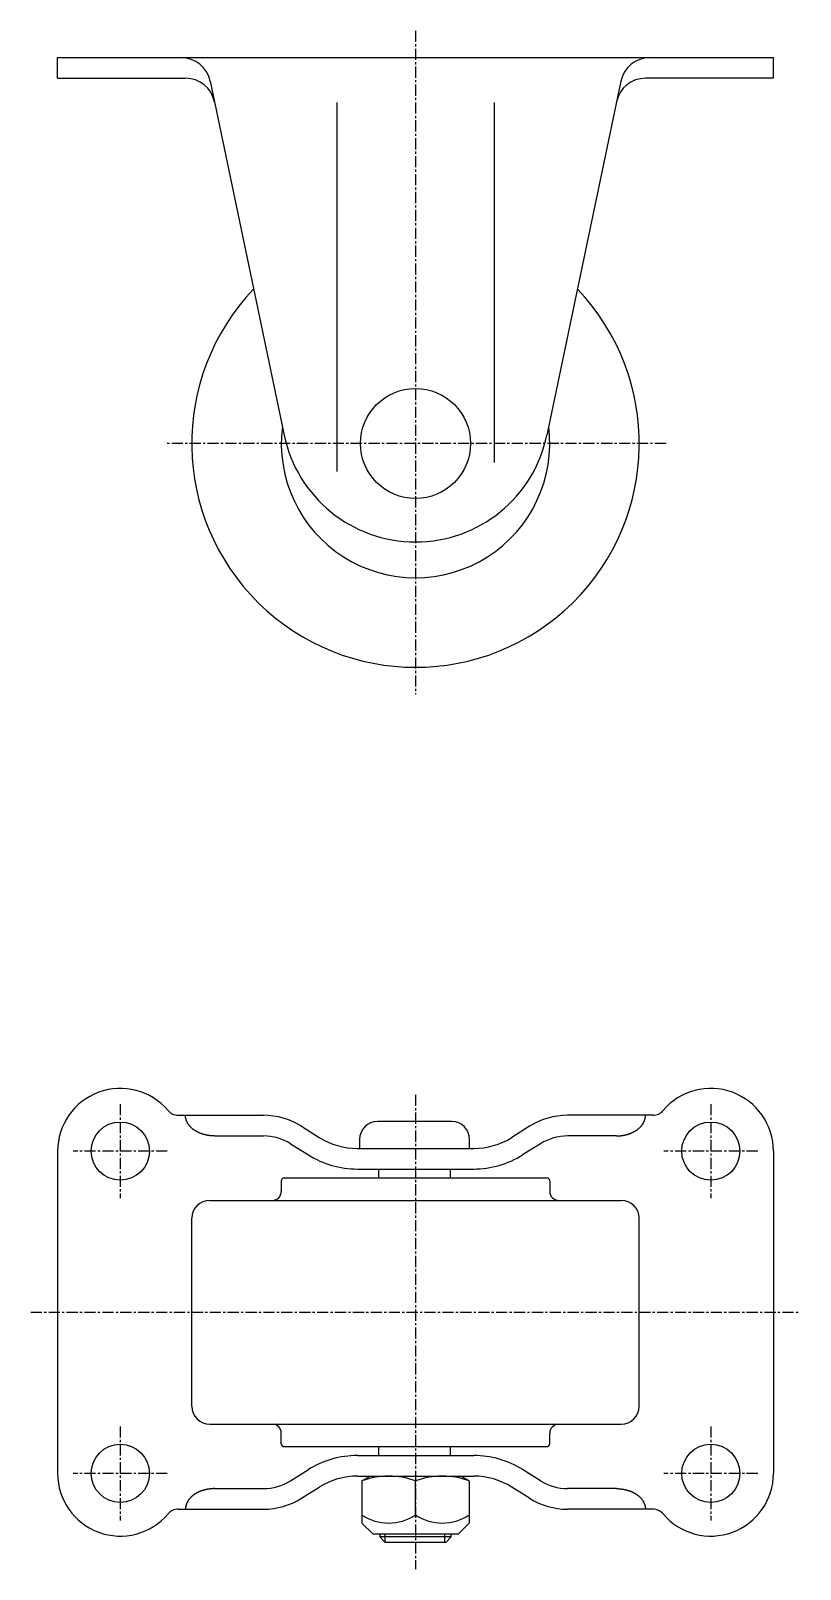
# Model space of a CAD drawing. Extents: x -3927 to -3717, y -591 to -307.
# Drawn here: x -3803.2 to -3717.2, y -591.3 to -419.5 of the extents above; entities that cross this region are included whole.
import ezdxf

# ---------------------------------------------------------------- set-up
doc = ezdxf.new("R2010")
doc.units = 0
doc.linetypes.add('CENTER', pattern=[2, 1.25, -0.25, 0.25, -0.25])
doc.layers.get('0').update_dxf_attribs({"linetype": 'CONTINUOUS'})
doc.layers.add('CENTER', color=1, linetype='CENTER')

msp = doc.modelspace()

# ---------------------------------------------------------------- linework, layer by layer
at = {"color": 7, "linetype": 'CONTINUOUS'}
for p, q in [((-3800.19, -422.5), (-3720.19, -422.5)), ((-3800.19, -424.8), (-3800.19, -422.5)), ((-3720.19, -424.8), (-3720.19, -422.5)), ((-3800.19, -424.8), (-3785.89, -424.8)), ((-3783.14, -425.12), (-3774.88, -464.67)), ((-3737.24, -425.12), (-3745.51, -464.67)), ((-3720.19, -424.8), (-3734.49, -424.8)), ((-3769, -427.5), (-3769, -468.74)), ((-3751.39, -427.5), (-3751.39, -467.74)), ((-3786.71, -540.64), (-3777.19, -540.64)), ((-3733.67, -540.64), (-3743.19, -540.64)), ((-3782.66, -542.94), (-3777.19, -542.94)), ((-3772.94, -541.87), (-3770.95, -543.12)), ((-3756.14, -541.34), (-3764.44, -541.34)), ((-3747.45, -541.87), (-3749.44, -543.12)), ((-3737.72, -542.94), (-3743.19, -542.94)), ((-3800.19, -544.64), (-3800.19, -580.64)), ((-3774.16, -543.81), (-3772.17, -545.06)), ((-3766.69, -544.34), (-3753.69, -544.34)), ((-3766.44, -543.34), (-3766.44, -544.34)), ((-3754.14, -544.34), (-3754.14, -543.34)), ((-3746.22, -543.81), (-3748.22, -545.06)), ((-3720.19, -544.64), (-3720.19, -580.64)), ((-3775.19, -547.94), (-3775.19, -549.14)), ((-3774.89, -547.64), (-3745.49, -547.64)), ((-3766.69, -546.64), (-3753.69, -546.64)), ((-3764.29, -547.64), (-3764.29, -546.64)), ((-3756.29, -547.64), (-3756.29, -546.64)), ((-3745.19, -547.94), (-3745.19, -549.14)), ((-3783.19, -550.14), (-3737.19, -550.14)), ((-3785.19, -573.14), (-3785.19, -552.14)), ((-3735.19, -573.14), (-3735.19, -552.14)), ((-3783.19, -575.14), (-3737.19, -575.14)), ((-3775.19, -577.34), (-3775.19, -576.14)), ((-3745.19, -577.34), (-3745.19, -576.14)), ((-3774.89, -577.64), (-3745.49, -577.64)), ((-3766.69, -578.64), (-3753.69, -578.64)), ((-3764.29, -578.64), (-3764.29, -577.64)), ((-3756.29, -578.64), (-3756.29, -577.64)), ((-3774.16, -581.47), (-3772.17, -580.22)), ((-3746.22, -581.47), (-3748.22, -580.22)), ((-3782.66, -582.34), (-3777.19, -582.34)), ((-3772.94, -583.42), (-3770.95, -582.17)), ((-3766.69, -580.94), (-3753.69, -580.94)), ((-3766.19, -581.48), (-3765.26, -580.94)), ((-3766.19, -581.48), (-3766.19, -586.19)), ((-3760.19, -585.26), (-3760.19, -581.48)), ((-3754.19, -581.48), (-3755.12, -580.94)), ((-3754.19, -581.48), (-3754.19, -586.19)), ((-3747.45, -583.42), (-3749.44, -582.17)), ((-3737.72, -582.34), (-3743.19, -582.34)), ((-3786.71, -584.64), (-3777.19, -584.64)), ((-3733.67, -584.64), (-3743.19, -584.64)), ((-3764.94, -587.44), (-3766.19, -586.19)), ((-3755.44, -587.44), (-3764.94, -587.44)), ((-3764.19, -587.44), (-3764.19, -587.72)), ((-3756.19, -587.72), (-3756.19, -587.44)), ((-3755.44, -587.44), (-3754.19, -586.19)), ((-3756.19, -587.72), (-3764.19, -587.72)), ((-3764.19, -587.72), (-3763.57, -588.34)), ((-3756.82, -588.34), (-3763.57, -588.34)), ((-3756.19, -587.72), (-3756.82, -588.34))]:
    msp.add_line(p, q, dxfattribs=at)
at = {"color": 3, "linetype": 'CONTINUOUS'}
for p, q in [((-3763.57, -588.34), (-3763.57, -587.44)), ((-3756.91, -588.34), (-3756.91, -587.44))]:
    msp.add_line(p, q, dxfattribs=at)
at = {"color": 7, "linetype": 'CONTINUOUS'}
for points in [[(-3782.67, -542.94, 0), (-3782.7, -542.94, 0), (-3782.74, -542.94, 0), (-3782.78, -542.94, 0), (-3782.82, -542.94, 0), (-3782.86, -542.94, 0), (-3782.9, -542.93, 0), (-3782.94, -542.93, 0), (-3782.98, -542.93, 0), (-3783.02, -542.93, 0), (-3783.06, -542.92, 0), (-3783.1, -542.92, 0), (-3783.14, -542.92, 0), (-3783.18, -542.91, 0), (-3783.22, -542.91, 0), (-3783.26, -542.9, 0), (-3783.3, -542.9, 0), (-3783.33, -542.89, 0), (-3783.37, -542.88, 0), (-3783.41, -542.88, 0), (-3783.45, -542.87, 0), (-3783.49, -542.87, 0), (-3783.53, -542.86, 0), (-3783.56, -542.85, 0), (-3783.6, -542.84, 0), (-3783.64, -542.83, 0), (-3783.68, -542.83, 0), (-3783.72, -542.82, 0), (-3783.75, -542.81, 0), (-3783.79, -542.8, 0), (-3783.83, -542.79, 0), (-3783.86, -542.78, 0), (-3783.9, -542.77, 0), (-3783.94, -542.75, 0), (-3783.97, -542.74, 0), (-3784.01, -542.73, 0), (-3784.05, -542.72, 0), (-3784.08, -542.71, 0), (-3784.12, -542.7, 0), (-3784.15, -542.68, 0), (-3784.19, -542.67, 0), (-3784.22, -542.66, 0), (-3784.26, -542.64, 0), (-3784.29, -542.63, 0), (-3784.33, -542.61, 0), (-3784.36, -542.6, 0), (-3784.39, -542.58, 0), (-3784.43, -542.57, 0), (-3784.46, -542.55, 0), (-3784.49, -542.54, 0), (-3784.53, -542.52, 0), (-3784.56, -542.5, 0), (-3784.59, -542.49, 0), (-3784.62, -542.47, 0), (-3784.65, -542.45, 0), (-3784.68, -542.44, 0), (-3784.71, -542.42, 0), (-3784.74, -542.4, 0), (-3784.78, -542.38, 0), (-3784.8, -542.36, 0), (-3784.83, -542.35, 0), (-3784.86, -542.33, 0), (-3784.89, -542.31, 0), (-3784.92, -542.29, 0), (-3784.95, -542.27, 0), (-3784.98, -542.25, 0), (-3785, -542.23, 0), (-3785.03, -542.21, 0), (-3785.06, -542.19, 0), (-3785.09, -542.16, 0), (-3785.11, -542.14, 0), (-3785.14, -542.12, 0), (-3785.16, -542.1, 0), (-3785.19, -542.08, 0), (-3785.21, -542.06, 0), (-3785.24, -542.03, 0), (-3785.26, -542.01, 0), (-3785.28, -541.99, 0), (-3785.31, -541.97, 0), (-3785.33, -541.94, 0), (-3785.35, -541.92, 0), (-3785.37, -541.9, 0), (-3785.39, -541.87, 0), (-3785.42, -541.85, 0), (-3785.44, -541.82, 0), (-3785.46, -541.8, 0), (-3785.48, -541.77, 0), (-3785.5, -541.75, 0), (-3785.51, -541.73, 0), (-3785.53, -541.7, 0), (-3785.55, -541.67, 0), (-3785.57, -541.65, 0), (-3785.59, -541.62, 0), (-3785.6, -541.6, 0), (-3785.62, -541.57, 0), (-3785.63, -541.55, 0), (-3785.65, -541.52, 0), (-3785.66, -541.5, 0), (-3785.68, -541.47, 0), (-3785.69, -541.44, 0), (-3785.71, -541.42, 0), (-3785.72, -541.39, 0), (-3785.73, -541.36, 0), (-3785.74, -541.34, 0), (-3785.76, -541.31, 0), (-3785.77, -541.28, 0), (-3785.78, -541.25, 0), (-3785.79, -541.23, 0), (-3785.8, -541.2, 0), (-3785.81, -541.17, 0), (-3785.82, -541.14, 0), (-3785.83, -541.12, 0), (-3785.83, -541.09, 0), (-3785.84, -541.06, 0), (-3785.85, -541.03, 0), (-3785.85, -541.01, 0), (-3785.86, -540.98, 0), (-3785.87, -540.95, 0), (-3785.87, -540.92, 0), (-3785.88, -540.89, 0), (-3785.88, -540.87, 0), (-3785.88, -540.84, 0), (-3785.89, -540.81, 0), (-3785.89, -540.78, 0), (-3785.89, -540.75, 0), (-3785.89, -540.73, 0), (-3785.89, -540.7, 0), (-3785.9, -540.67, 0), (-3785.9, -540.64, 0)], [(-3737.72, -542.94, 0), (-3737.69, -542.94, 0), (-3737.65, -542.94, 0), (-3737.61, -542.94, 0), (-3737.57, -542.94, 0), (-3737.53, -542.94, 0), (-3737.49, -542.93, 0), (-3737.45, -542.93, 0), (-3737.41, -542.93, 0), (-3737.37, -542.93, 0), (-3737.33, -542.92, 0), (-3737.29, -542.92, 0), (-3737.25, -542.92, 0), (-3737.21, -542.91, 0), (-3737.17, -542.91, 0), (-3737.13, -542.9, 0), (-3737.09, -542.9, 0), (-3737.06, -542.89, 0), (-3737.02, -542.88, 0), (-3736.98, -542.88, 0), (-3736.94, -542.87, 0), (-3736.9, -542.87, 0), (-3736.86, -542.86, 0), (-3736.82, -542.85, 0), (-3736.79, -542.84, 0), (-3736.75, -542.83, 0), (-3736.71, -542.83, 0), (-3736.67, -542.82, 0), (-3736.64, -542.81, 0), (-3736.6, -542.8, 0), (-3736.56, -542.79, 0), (-3736.53, -542.78, 0), (-3736.49, -542.77, 0), (-3736.45, -542.75, 0), (-3736.42, -542.74, 0), (-3736.38, -542.73, 0), (-3736.34, -542.72, 0), (-3736.31, -542.71, 0), (-3736.27, -542.7, 0), (-3736.24, -542.68, 0), (-3736.2, -542.67, 0), (-3736.17, -542.66, 0), (-3736.13, -542.64, 0), (-3736.1, -542.63, 0), (-3736.06, -542.61, 0), (-3736.03, -542.6, 0), (-3736, -542.58, 0), (-3735.96, -542.57, 0), (-3735.93, -542.55, 0), (-3735.9, -542.54, 0), (-3735.86, -542.52, 0), (-3735.83, -542.5, 0), (-3735.8, -542.49, 0), (-3735.77, -542.47, 0), (-3735.74, -542.45, 0), (-3735.71, -542.44, 0), (-3735.68, -542.42, 0), (-3735.64, -542.4, 0), (-3735.61, -542.38, 0), (-3735.58, -542.36, 0), (-3735.56, -542.35, 0), (-3735.53, -542.33, 0), (-3735.5, -542.31, 0), (-3735.47, -542.29, 0), (-3735.44, -542.27, 0), (-3735.41, -542.25, 0), (-3735.39, -542.23, 0), (-3735.36, -542.21, 0), (-3735.33, -542.19, 0), (-3735.3, -542.16, 0), (-3735.28, -542.14, 0), (-3735.25, -542.12, 0), (-3735.23, -542.1, 0), (-3735.2, -542.08, 0), (-3735.18, -542.06, 0), (-3735.15, -542.03, 0), (-3735.13, -542.01, 0), (-3735.11, -541.99, 0), (-3735.08, -541.97, 0), (-3735.06, -541.94, 0), (-3735.04, -541.92, 0), (-3735.02, -541.9, 0), (-3735, -541.87, 0), (-3734.97, -541.85, 0), (-3734.95, -541.82, 0), (-3734.93, -541.8, 0), (-3734.91, -541.77, 0), (-3734.89, -541.75, 0), (-3734.88, -541.73, 0), (-3734.86, -541.7, 0), (-3734.84, -541.67, 0), (-3734.82, -541.65, 0), (-3734.8, -541.62, 0), (-3734.79, -541.6, 0), (-3734.77, -541.57, 0), (-3734.76, -541.55, 0), (-3734.74, -541.52, 0), (-3734.73, -541.5, 0), (-3734.71, -541.47, 0), (-3734.7, -541.44, 0), (-3734.68, -541.42, 0), (-3734.67, -541.39, 0), (-3734.66, -541.36, 0), (-3734.65, -541.34, 0), (-3734.63, -541.31, 0), (-3734.62, -541.28, 0), (-3734.61, -541.25, 0), (-3734.6, -541.23, 0), (-3734.59, -541.2, 0), (-3734.58, -541.17, 0), (-3734.57, -541.14, 0), (-3734.56, -541.12, 0), (-3734.56, -541.09, 0), (-3734.55, -541.06, 0), (-3734.54, -541.03, 0), (-3734.54, -541.01, 0), (-3734.53, -540.98, 0), (-3734.52, -540.95, 0), (-3734.52, -540.92, 0), (-3734.51, -540.89, 0), (-3734.51, -540.87, 0), (-3734.51, -540.84, 0), (-3734.5, -540.81, 0), (-3734.5, -540.78, 0), (-3734.5, -540.75, 0), (-3734.5, -540.73, 0), (-3734.5, -540.7, 0), (-3734.49, -540.67, 0), (-3734.49, -540.64, 0)], [(-3782.67, -582.34, 0), (-3782.7, -582.34, 0), (-3782.74, -582.34, 0), (-3782.78, -582.34, 0), (-3782.82, -582.34, 0), (-3782.86, -582.35, 0), (-3782.9, -582.35, 0), (-3782.94, -582.35, 0), (-3782.98, -582.35, 0), (-3783.02, -582.36, 0), (-3783.06, -582.36, 0), (-3783.1, -582.36, 0), (-3783.14, -582.37, 0), (-3783.18, -582.37, 0), (-3783.22, -582.38, 0), (-3783.26, -582.38, 0), (-3783.3, -582.38, 0), (-3783.33, -582.39, 0), (-3783.37, -582.4, 0), (-3783.41, -582.4, 0), (-3783.45, -582.41, 0), (-3783.49, -582.42, 0), (-3783.53, -582.42, 0), (-3783.56, -582.43, 0), (-3783.6, -582.44, 0), (-3783.64, -582.45, 0), (-3783.68, -582.46, 0), (-3783.72, -582.47, 0), (-3783.75, -582.48, 0), (-3783.79, -582.49, 0), (-3783.83, -582.5, 0), (-3783.86, -582.51, 0), (-3783.9, -582.52, 0), (-3783.94, -582.53, 0), (-3783.97, -582.54, 0), (-3784.01, -582.55, 0), (-3784.05, -582.56, 0), (-3784.08, -582.57, 0), (-3784.12, -582.59, 0), (-3784.15, -582.6, 0), (-3784.19, -582.61, 0), (-3784.22, -582.63, 0), (-3784.26, -582.64, 0), (-3784.29, -582.65, 0), (-3784.33, -582.67, 0), (-3784.36, -582.68, 0), (-3784.39, -582.7, 0), (-3784.43, -582.71, 0), (-3784.46, -582.73, 0), (-3784.49, -582.74, 0), (-3784.53, -582.76, 0), (-3784.56, -582.78, 0), (-3784.59, -582.79, 0), (-3784.62, -582.81, 0), (-3784.65, -582.83, 0), (-3784.68, -582.85, 0), (-3784.71, -582.86, 0), (-3784.74, -582.88, 0), (-3784.78, -582.9, 0), (-3784.8, -582.92, 0), (-3784.83, -582.94, 0), (-3784.86, -582.96, 0), (-3784.89, -582.98, 0), (-3784.92, -583, 0), (-3784.95, -583.01, 0), (-3784.98, -583.03, 0), (-3785, -583.05, 0), (-3785.03, -583.08, 0), (-3785.06, -583.1, 0), (-3785.09, -583.12, 0), (-3785.11, -583.14, 0), (-3785.14, -583.16, 0), (-3785.16, -583.18, 0), (-3785.19, -583.2, 0), (-3785.21, -583.23, 0), (-3785.24, -583.25, 0), (-3785.26, -583.27, 0), (-3785.28, -583.29, 0), (-3785.31, -583.32, 0), (-3785.33, -583.34, 0), (-3785.35, -583.36, 0), (-3785.37, -583.39, 0), (-3785.39, -583.41, 0), (-3785.42, -583.43, 0), (-3785.44, -583.46, 0), (-3785.46, -583.48, 0), (-3785.48, -583.51, 0), (-3785.5, -583.53, 0), (-3785.51, -583.56, 0), (-3785.53, -583.58, 0), (-3785.55, -583.61, 0), (-3785.57, -583.63, 0), (-3785.59, -583.66, 0), (-3785.6, -583.68, 0), (-3785.62, -583.71, 0), (-3785.63, -583.73, 0), (-3785.65, -583.76, 0), (-3785.66, -583.79, 0), (-3785.68, -583.81, 0), (-3785.69, -583.84, 0), (-3785.71, -583.87, 0), (-3785.72, -583.89, 0), (-3785.73, -583.92, 0), (-3785.74, -583.95, 0), (-3785.76, -583.97, 0), (-3785.77, -584, 0), (-3785.78, -584.03, 0), (-3785.79, -584.05, 0), (-3785.8, -584.08, 0), (-3785.81, -584.11, 0), (-3785.82, -584.14, 0), (-3785.83, -584.16, 0), (-3785.83, -584.19, 0), (-3785.84, -584.22, 0), (-3785.85, -584.25, 0), (-3785.85, -584.28, 0), (-3785.86, -584.3, 0), (-3785.87, -584.33, 0), (-3785.87, -584.36, 0), (-3785.88, -584.39, 0), (-3785.88, -584.42, 0), (-3785.88, -584.44, 0), (-3785.89, -584.47, 0), (-3785.89, -584.5, 0), (-3785.89, -584.53, 0), (-3785.89, -584.56, 0), (-3785.89, -584.59, 0), (-3785.9, -584.61, 0), (-3785.9, -584.64, 0)], [(-3737.72, -582.34, 0), (-3737.69, -582.34, 0), (-3737.65, -582.34, 0), (-3737.61, -582.34, 0), (-3737.57, -582.34, 0), (-3737.53, -582.35, 0), (-3737.49, -582.35, 0), (-3737.45, -582.35, 0), (-3737.41, -582.35, 0), (-3737.37, -582.36, 0), (-3737.33, -582.36, 0), (-3737.29, -582.36, 0), (-3737.25, -582.37, 0), (-3737.21, -582.37, 0), (-3737.17, -582.38, 0), (-3737.13, -582.38, 0), (-3737.09, -582.38, 0), (-3737.06, -582.39, 0), (-3737.02, -582.4, 0), (-3736.98, -582.4, 0), (-3736.94, -582.41, 0), (-3736.9, -582.42, 0), (-3736.86, -582.42, 0), (-3736.82, -582.43, 0), (-3736.79, -582.44, 0), (-3736.75, -582.45, 0), (-3736.71, -582.46, 0), (-3736.67, -582.47, 0), (-3736.64, -582.48, 0), (-3736.6, -582.49, 0), (-3736.56, -582.5, 0), (-3736.53, -582.51, 0), (-3736.49, -582.52, 0), (-3736.45, -582.53, 0), (-3736.42, -582.54, 0), (-3736.38, -582.55, 0), (-3736.34, -582.56, 0), (-3736.31, -582.57, 0), (-3736.27, -582.59, 0), (-3736.24, -582.6, 0), (-3736.2, -582.61, 0), (-3736.17, -582.63, 0), (-3736.13, -582.64, 0), (-3736.1, -582.65, 0), (-3736.06, -582.67, 0), (-3736.03, -582.68, 0), (-3736, -582.7, 0), (-3735.96, -582.71, 0), (-3735.93, -582.73, 0), (-3735.9, -582.74, 0), (-3735.86, -582.76, 0), (-3735.83, -582.78, 0), (-3735.8, -582.79, 0), (-3735.77, -582.81, 0), (-3735.74, -582.83, 0), (-3735.71, -582.85, 0), (-3735.68, -582.86, 0), (-3735.64, -582.88, 0), (-3735.61, -582.9, 0), (-3735.58, -582.92, 0), (-3735.56, -582.94, 0), (-3735.53, -582.96, 0), (-3735.5, -582.98, 0), (-3735.47, -583, 0), (-3735.44, -583.01, 0), (-3735.41, -583.03, 0), (-3735.39, -583.05, 0), (-3735.36, -583.08, 0), (-3735.33, -583.1, 0), (-3735.3, -583.12, 0), (-3735.28, -583.14, 0), (-3735.25, -583.16, 0), (-3735.23, -583.18, 0), (-3735.2, -583.2, 0), (-3735.18, -583.23, 0), (-3735.15, -583.25, 0), (-3735.13, -583.27, 0), (-3735.11, -583.29, 0), (-3735.08, -583.32, 0), (-3735.06, -583.34, 0), (-3735.04, -583.36, 0), (-3735.02, -583.39, 0), (-3735, -583.41, 0), (-3734.97, -583.43, 0), (-3734.95, -583.46, 0), (-3734.93, -583.48, 0), (-3734.91, -583.51, 0), (-3734.89, -583.53, 0), (-3734.88, -583.56, 0), (-3734.86, -583.58, 0), (-3734.84, -583.61, 0), (-3734.82, -583.63, 0), (-3734.8, -583.66, 0), (-3734.79, -583.68, 0), (-3734.77, -583.71, 0), (-3734.76, -583.73, 0), (-3734.74, -583.76, 0), (-3734.73, -583.79, 0), (-3734.71, -583.81, 0), (-3734.7, -583.84, 0), (-3734.68, -583.87, 0), (-3734.67, -583.89, 0), (-3734.66, -583.92, 0), (-3734.65, -583.95, 0), (-3734.63, -583.97, 0), (-3734.62, -584, 0), (-3734.61, -584.03, 0), (-3734.6, -584.05, 0), (-3734.59, -584.08, 0), (-3734.58, -584.11, 0), (-3734.57, -584.14, 0), (-3734.56, -584.16, 0), (-3734.56, -584.19, 0), (-3734.55, -584.22, 0), (-3734.54, -584.25, 0), (-3734.54, -584.28, 0), (-3734.53, -584.3, 0), (-3734.52, -584.33, 0), (-3734.52, -584.36, 0), (-3734.51, -584.39, 0), (-3734.51, -584.42, 0), (-3734.51, -584.44, 0), (-3734.5, -584.47, 0), (-3734.5, -584.5, 0), (-3734.5, -584.53, 0), (-3734.5, -584.56, 0), (-3734.5, -584.59, 0), (-3734.49, -584.61, 0), (-3734.49, -584.64, 0)]]:
    msp.add_polyline3d(points, dxfattribs=at)
for centre, radius in [((-3760.19, -465.6), 6.15), ((-3793.19, -544.64), 3.25), ((-3727.19, -544.64), 3.25), ((-3793.19, -580.64), 3.25), ((-3727.19, -580.64), 3.25)]:
    msp.add_circle(centre, radius, dxfattribs=at)
for centre, radius, start, end in [((-3786.37, -425.8), 3.3, 11.8101, 90), ((-3734.01, -425.8), 3.3, 90, 168.1899), ((-3785.89, -428.1), 3.3, 11.8101, 90), ((-3734.49, -428.1), 3.3, 90, 168.1899), ((-3760.19, -465.6), 25, 136.369, 43.631), ((-3760.19, -465.6), 15, 172.7931, 7.2069), ((-3760.19, -461.6), 15, 191.8101, 348.1899), ((-3793.19, -544.64), 7, 40.3202, 180), ((-3727.19, -544.64), 7, 0, 139.6798), ((-3786.71, -539.14), 1.5, 220.3202, 270), ((-3777.19, -548.64), 8, 57.8826, 90), ((-3743.19, -548.64), 8, 90, 122.1174), ((-3733.67, -539.14), 1.5, 270, 319.6798), ((-3777.19, -548.64), 5.7, 57.8826, 90), ((-3764.44, -543.34), 2, 90, 180), ((-3756.14, -543.34), 2, 0, 90), ((-3743.19, -548.64), 5.7, 90, 122.1174), ((-3766.69, -536.34), 8, 237.8826, 270), ((-3753.69, -536.34), 8, 270, 302.1174), ((-3766.69, -536.34), 10.3, 237.8826, 270), ((-3753.69, -536.34), 10.3, 270, 302.1174), ((-3774.89, -547.94), 0.3, 90, 180), ((-3745.49, -547.94), 0.3, 0, 90), ((-3776.19, -549.14), 1, 270, 0), ((-3744.19, -549.14), 1, 180, 270), ((-3783.19, -552.14), 2, 90, 180), ((-3737.19, -552.14), 2, 0, 90), ((-3783.19, -573.14), 2, 180, 270), ((-3737.19, -573.14), 2, 270, 0), ((-3776.19, -576.14), 1, 0, 90), ((-3744.19, -576.14), 1, 90, 180), ((-3774.89, -577.34), 0.3, 180, 270), ((-3745.49, -577.34), 0.3, 270, 0), ((-3766.69, -588.94), 10.3, 90, 122.1174), ((-3753.69, -588.94), 10.3, 57.8826, 90), ((-3753.69, -588.94), 10.3, 57.8826, 90), ((-3793.19, -580.64), 7, 180, 319.6798), ((-3727.19, -580.64), 7, 220.3202, 0), ((-3777.19, -576.64), 5.7, 270, 302.1174), ((-3766.69, -588.94), 8, 90, 122.1174), ((-3763.19, -589.61), 8.67, 69.7438, 110.2562), ((-3757.19, -589.61), 8.67, 69.7438, 110.2562), ((-3753.69, -588.94), 8, 57.8826, 90), ((-3743.19, -576.64), 5.7, 237.8826, 270), ((-3777.19, -576.64), 8, 270, 302.1174), ((-3743.19, -576.64), 8, 237.8826, 270), ((-3786.71, -586.14), 1.5, 90, 139.6798), ((-3763.19, -580.88), 5.31, 235.6158, 304.3842), ((-3757.19, -580.88), 5.31, 235.6158, 304.3842), ((-3733.67, -586.14), 1.5, 40.3202, 90)]:
    msp.add_arc(centre, radius, start, end, dxfattribs=at)
at = {"layer": 'CENTER', "color": 1, "linetype": 'CENTER'}
for p, q in [((-3760.19, -419.5), (-3760.19, -493.6)), ((-3732.19, -465.6), (-3788.19, -465.6)), ((-3793.19, -539.39), (-3793.19, -549.89)), ((-3760.19, -538.34), (-3760.19, -591.34)), ((-3727.19, -539.39), (-3727.19, -549.89)), ((-3787.94, -544.64), (-3798.44, -544.64)), ((-3721.94, -544.64), (-3732.44, -544.64)), ((-3803.19, -562.64), (-3717.19, -562.64)), ((-3793.19, -575.39), (-3793.19, -585.89)), ((-3727.19, -575.39), (-3727.19, -585.89)), ((-3787.94, -580.64), (-3798.44, -580.64)), ((-3721.94, -580.64), (-3732.44, -580.64))]:
    msp.add_line(p, q, dxfattribs=at)

doc.saveas('drawing.dxf')
